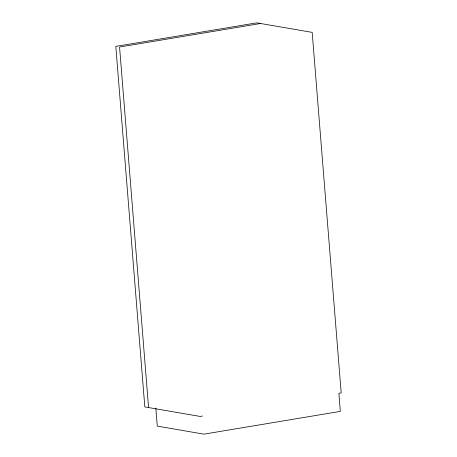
<?xml version="1.0" encoding="UTF-8"?>
<svg xmlns="http://www.w3.org/2000/svg" width="457" height="457" viewBox="0 0 457 457"><rect width="100%" height="100%" fill="white"/><g stroke="black" fill="none" stroke-linecap="round" stroke-linejoin="round"><path stroke-width="0.69" d="M202.48 416.053L200.166 416.441L148.571 407.564L119.563 47.037L260.587 23.496L312.182 32.373L341.19 392.894L338.877 393.283L340.334 411.38L203.936 434.15L157.282 426.124L155.831 408.027M260.496 23.478L256.834 22.85L115.81 46.391L144.818 406.919L148.479 407.547"/></g></svg>
